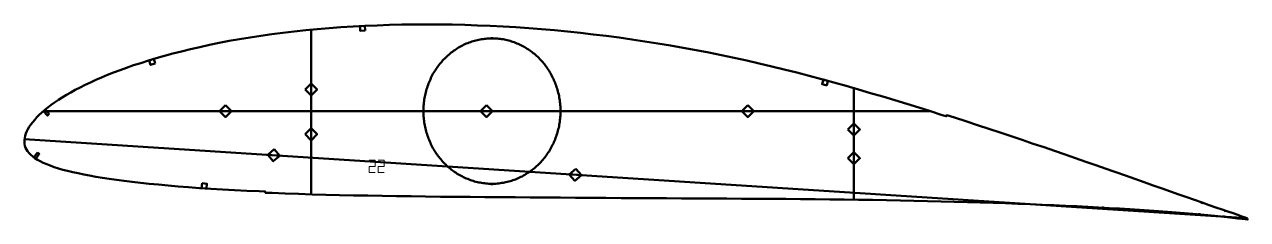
# Model space of a CAD drawing. Header units: metres. Extents: x 9 to 1023, y 110 to 272.
import ezdxf

# ---------------------------------------------------------------- set-up
doc = ezdxf.new("R2010")
doc.units = ezdxf.units.M
doc.layers.add('Layer', color=1, linetype='Continuous', lineweight=50)
doc.layers.add('NumLabel', color=1, linetype='Continuous', lineweight=15)

msp = doc.modelspace()

# ---------------------------------------------------------------- linework, layer by layer
at = {"layer": 'Layer', "color": 7}
for p, q in [((246.7, 130.9), (246.7, 267.6)), ((246.7, 211.8), (246.7, 223.8)), ((696.7, 126.5), (696.7, 219)), ((24.8, 200), (759.7, 200)), ((169.7, 200), (181.7, 200)), ((386.2, 200), (398.2, 200)), ((602.8, 200), (614.8, 200)), ((246.7, 174.7), (246.7, 186.7)), ((696.7, 178.7), (696.7, 190.7)), ((9.2, 176.6), (1022.5, 111)), ((209.8, 163.7), (221.8, 162.9)), ((696.7, 154.8), (696.7, 166.8)), ((459.8, 147.5), (471.8, 146.7))]:
    msp.add_line(p, q, dxfattribs=at)
at = {"layer": 'Layer'}
for p, q in [((396.7, 260.4), (396.7, 261.4)), ((339.9, 200), (338.9, 200)), ((453.5, 200), (454.5, 200)), ((909.9, 150.6), (909.6, 149.7)), ((396.7, 139.6), (396.7, 138.6)), ((985.4, 124.1), (985.1, 123.1)), ((903.6, 120.8), (903.5, 119.8)), ((983.4, 115.1), (983.3, 114.1)), ((1003.3, 113.2), (1003.2, 112.2)), ((1004.3, 117.5), (1003.9, 116.5))]:
    msp.add_line(p, q, dxfattribs=at)
for points in [[(1023, 110.9), (1021.3, 111.5), (1018.4, 112.5), (1015, 113.7), (1011.2, 115.1), (1006.8, 116.6), (1002.1, 118.2), (996.9, 120), (991.4, 122), (985.5, 124), (979.3, 126.2), (972.9, 128.5), (966.3, 130.8), (959.4, 133.2), (952.3, 135.7), (944.9, 138.3), (937.4, 141), (929.7, 143.7), (921.9, 146.4), (913.9, 149.2), (905.8, 152.1), (897.5, 155), (889.1, 157.9), (880.6, 160.9), (872, 163.8), (863.2, 166.9), (854.4, 169.9), (845.4, 172.9), (836.4, 176), (827.2, 179.1), (818, 182.2), (808.6, 185.3), (799.2, 188.4), (789.7, 191.5), (780.1, 194.6), (773.7, 196.6), (773.4, 195.7), (770.1, 196.7), (760.3, 199.8), (750.5, 202.9), (740.6, 205.9), (730.7, 209), (720.7, 212), (710.6, 215), (700.5, 217.9), (690.4, 220.9), (680.2, 223.7), (670, 226.5), (659.7, 229.3), (649.4, 231.9), (639.1, 234.6), (628.7, 237.1), (618.3, 239.6), (607.9, 242), (597.4, 244.3), (586.9, 246.5), (576.4, 248.6), (565.9, 250.7), (555.3, 252.6), (544.7, 254.5), (534.1, 256.2), (523.4, 257.9), (512.7, 259.5), (502.1, 261), (491.4, 262.4), (480.7, 263.7), (470, 264.9), (459.3, 266.1), (448.6, 267.1), (437.9, 268), (427.2, 268.8), (416.6, 269.6), (405.9, 270.2), (395.3, 270.7), (384.7, 271.2), (374.1, 271.5), (363.6, 271.8), (353.1, 271.9), (342.7, 272), (332.3, 271.9), (322, 271.8), (311.7, 271.5), (301.6, 271.2), (291.5, 270.8), (281.5, 270.2), (271.5, 269.6), (261.7, 268.9), (251.9, 268), (242.3, 267.1), (232.8, 266.1), (223.4, 265), (214.2, 263.8), (205.1, 262.5), (196.2, 261.1), (187.4, 259.7), (178.9, 258.2), (170.5, 256.6), (162.4, 254.9), (154.4, 253.1), (146.7, 251.4), (139.2, 249.5), (132, 247.7), (125.1, 245.8), (118.4, 243.9), (111.9, 241.9), (105.6, 239.9), (99.6, 238), (93.8, 236), (88.3, 234), (83, 232), (77.8, 230), (72.9, 227.9), (68.2, 225.9), (63.7, 223.8), (59.4, 221.7), (55.2, 219.7), (51.2, 217.6), (47.5, 215.5), (43.9, 213.4), (40.4, 211.3), (37.2, 209.3), (34.1, 207.2), (31.2, 205.1), (28.5, 203), (25.9, 201), (23.6, 198.9), (21.4, 196.9), (19.4, 194.9), (17.6, 192.8), (15.9, 190.8), (14.4, 188.8), (13.1, 186.9), (12, 185), (11.1, 183.2), (10.3, 181.3), (9.8, 179.5), (9.4, 177.7), (9.1, 175.9), (9.1, 174.3), (9.2, 172.7), (9.5, 171.1), (10, 169.6), (10.8, 168.1), (11.7, 166.6), (12.9, 165.1), (14.3, 163.6), (15.9, 162.2), (17.8, 160.9), (19.8, 159.6), (22.1, 158.3), (24.7, 157), (27.5, 155.8), (30.5, 154.7), (33.7, 153.5), (37.2, 152.4), (41, 151.3), (44.9, 150.3), (49.1, 149.3), (53.5, 148.3), (58.2, 147.3), (63.1, 146.4), (68.3, 145.4), (73.7, 144.5), (79.4, 143.7), (85.4, 142.8), (91.7, 142), (98.3, 141.2), (105.3, 140.4), (112.5, 139.6), (120.2, 138.9), (128.1, 138.2), (136.5, 137.5), (145.2, 136.8), (154.2, 136.1), (163.6, 135.5), (173.2, 134.9), (183.2, 134.4), (193.4, 133.9), (203.8, 133.4), (208.8, 133.2), (208.7, 132.2), (214.5, 132), (225.3, 131.5), (236.4, 131.2), (247.6, 130.8), (258.9, 130.5), (270.4, 130.2), (282, 130), (293.7, 129.8), (305.6, 129.6), (317.5, 129.4), (329.6, 129.3), (341.7, 129.1), (353.9, 128.9), (366.2, 128.8), (378.5, 128.7), (390.8, 128.6), (403.3, 128.5), (415.8, 128.4), (428.3, 128.3), (440.8, 128.2), (453.4, 128.1), (466, 128), (478.5, 127.9), (491.1, 127.9), (503.7, 127.8), (516.3, 127.8), (528.8, 127.7), (541.4, 127.6), (553.9, 127.5), (566.4, 127.4), (578.9, 127.4), (591.3, 127.3), (603.7, 127.2), (616, 127.1), (628.2, 127.1), (640.4, 127), (652.6, 126.9), (664.7, 126.8), (676.7, 126.7), (688.6, 126.6), (700.5, 126.4), (712.2, 126.2), (723.8, 126), (735.3, 125.7), (746.6, 125.5), (757.9, 125.3), (769, 125), (780, 124.7), (790.9, 124.4), (801.6, 124.1), (812.2, 123.8), (822.5, 123.4), (832.8, 123), (842.9, 122.6), (852.8, 122.2), (862.6, 121.8), (872.1, 121.4), (881.5, 121), (890.7, 120.5), (899.7, 120), (908.5, 119.5), (917.1, 119), (925.5, 118.5), (933.6, 118), (941.6, 117.4), (949.3, 116.9), (956.8, 116.3), (964.1, 115.7), (971, 115.2), (977.7, 114.6), (984.1, 114.1), (990.2, 113.5), (995.9, 113), (1001.2, 112.4), (1006.2, 111.9), (1010.7, 111.4), (1014.7, 110.9), (1018.3, 110.5), (1021.4, 110.1), (1023.2, 109.9)], [(453.5, 200), (453.5, 201.3), (453.5, 202.5), (453.4, 203.8), (453.3, 205.1), (453.2, 206.3), (453.1, 207.6), (452.9, 208.8), (452.7, 210.1), (452.5, 211.3), (452.3, 212.6), (452, 213.8), (451.7, 215.1), (451.4, 216.3), (451.1, 217.5), (450.7, 218.7), (450.3, 219.9), (449.9, 221.1), (449.5, 222.3), (449.1, 223.5), (448.6, 224.6), (448.1, 225.8), (447.6, 226.9), (447, 228), (446.4, 229.2), (445.9, 230.3), (445.2, 231.4), (444.6, 232.4), (444, 233.5), (443.3, 234.5), (442.6, 235.6), (441.9, 236.6), (441.2, 237.6), (440.4, 238.6), (439.6, 239.5), (438.8, 240.5), (438, 241.4), (437.2, 242.3), (436.3, 243.2), (435.5, 244.1), (434.6, 245), (433.7, 245.8), (432.8, 246.6), (431.9, 247.4), (430.9, 248.2), (430, 248.9), (429, 249.7), (428, 250.4), (427, 251.1), (426, 251.7), (424.9, 252.4), (423.9, 253), (422.8, 253.6), (421.8, 254.2), (420.7, 254.7), (419.6, 255.2), (418.5, 255.7), (417.4, 256.2), (416.3, 256.7), (415.2, 257.1), (414, 257.5), (412.9, 257.9), (411.7, 258.2), (410.6, 258.5), (409.4, 258.8), (408.3, 259.1), (407.1, 259.3), (405.9, 259.6), (404.7, 259.7), (403.5, 259.9), (402.4, 260.1), (401.2, 260.2), (400, 260.3), (398.8, 260.3), (397.6, 260.3), (396.4, 260.4), (395.2, 260.3), (394, 260.3), (392.8, 260.2), (391.6, 260.1), (390.4, 260), (389.3, 259.8), (388.1, 259.7), (386.9, 259.4), (385.7, 259.2), (384.6, 259), (383.4, 258.7), (382.2, 258.4), (381.1, 258), (379.9, 257.7), (378.8, 257.3), (377.7, 256.9), (376.6, 256.4), (375.4, 256), (374.3, 255.5), (373.2, 255), (372.2, 254.4), (371.1, 253.9), (370, 253.3), (369, 252.7), (367.9, 252.1), (366.9, 251.4), (365.9, 250.7), (364.9, 250), (363.9, 249.3), (363, 248.6), (362, 247.8), (361.1, 247), (360.1, 246.2), (359.2, 245.4), (358.4, 244.5), (357.5, 243.7), (356.6, 242.8), (355.8, 241.9), (355, 241), (354.2, 240), (353.4, 239.1), (352.6, 238.1), (351.9, 237.1), (351.2, 236.1), (350.5, 235.1), (349.8, 234), (349.1, 233), (348.5, 231.9), (347.8, 230.8), (347.2, 229.7), (346.7, 228.6), (346.1, 227.5), (345.6, 226.3), (345.1, 225.2), (344.6, 224), (344.1, 222.9), (343.7, 221.7), (343.3, 220.5), (342.9, 219.3), (342.5, 218.1), (342.1, 216.9), (341.8, 215.7), (341.5, 214.4), (341.3, 213.2), (341, 212), (340.8, 210.7), (340.6, 209.5), (340.4, 208.2), (340.3, 207), (340.1, 205.7), (340, 204.4), (340, 203.2), (339.9, 201.9), (339.9, 200.6), (339.9, 199.4), (339.9, 198.1), (340, 196.8), (340, 195.6), (340.1, 194.3), (340.3, 193), (340.4, 191.8), (340.6, 190.5), (340.8, 189.3), (341, 188), (341.3, 186.8), (341.5, 185.6), (341.8, 184.3), (342.1, 183.1), (342.5, 181.9), (342.9, 180.7), (343.3, 179.5), (343.7, 178.3), (344.1, 177.1), (344.6, 176), (345.1, 174.8), (345.6, 173.7), (346.1, 172.5), (346.7, 171.4), (347.2, 170.3), (347.8, 169.2), (348.5, 168.1), (349.1, 167), (349.8, 166), (350.5, 164.9), (351.2, 163.9), (351.9, 162.9), (352.6, 161.9), (353.4, 160.9), (354.2, 160), (355, 159), (355.8, 158.1), (356.6, 157.2), (357.5, 156.3), (358.4, 155.5), (359.2, 154.6), (360.1, 153.8), (361.1, 153), (362, 152.2), (363, 151.4), (363.9, 150.7), (364.9, 150), (365.9, 149.3), (366.9, 148.6), (367.9, 147.9), (369, 147.3), (370, 146.7), (371.1, 146.1), (372.2, 145.6), (373.2, 145), (374.3, 144.5), (375.4, 144), (376.6, 143.6), (377.7, 143.1), (378.8, 142.7), (379.9, 142.3), (381.1, 142), (382.2, 141.6), (383.4, 141.3), (384.6, 141), (385.7, 140.8), (386.9, 140.6), (388.1, 140.3), (389.3, 140.2), (390.4, 140), (391.6, 139.9), (392.8, 139.8), (394, 139.7), (395.2, 139.7), (396.4, 139.6), (397.6, 139.7), (398.8, 139.7), (400, 139.7), (401.2, 139.8), (402.4, 139.9), (403.5, 140.1), (404.7, 140.3), (405.9, 140.4), (407.1, 140.7), (408.3, 140.9), (409.4, 141.2), (410.6, 141.5), (411.7, 141.8), (412.9, 142.1), (414, 142.5), (415.2, 142.9), (416.3, 143.3), (417.4, 143.8), (418.5, 144.3), (419.6, 144.8), (420.7, 145.3), (421.8, 145.8), (422.8, 146.4), (423.9, 147), (424.9, 147.6), (426, 148.3), (427, 148.9), (428, 149.6), (429, 150.3), (430, 151.1), (430.9, 151.8), (431.9, 152.6), (432.8, 153.4), (433.7, 154.2), (434.6, 155), (435.5, 155.9), (436.3, 156.8), (437.2, 157.7), (438, 158.6), (438.8, 159.5), (439.6, 160.5), (440.4, 161.4), (441.2, 162.4), (441.9, 163.4), (442.6, 164.4), (443.3, 165.5), (444, 166.5), (444.6, 167.6), (445.2, 168.6), (445.9, 169.7), (446.4, 170.8), (447, 172), (447.6, 173.1), (448.1, 174.2), (448.6, 175.4), (449.1, 176.5), (449.5, 177.7), (449.9, 178.9), (450.3, 180.1), (450.7, 181.3), (451.1, 182.5), (451.4, 183.7), (451.7, 184.9), (452, 186.2), (452.3, 187.4), (452.5, 188.7), (452.7, 189.9), (452.9, 191.2), (453.1, 192.4), (453.2, 193.7), (453.3, 194.9), (453.4, 196.2), (453.5, 197.5), (453.5, 198.7), (453.5, 200)]]:
    msp.add_lwpolyline(points, close=True, dxfattribs=at)
for points in [[(291.5, 266.8), (287.5, 266.6), (287.3, 270.6), (291.3, 270.8), (291.5, 266.8)], [(117.5, 239.5), (113.7, 238.3), (112.5, 242.1), (116.4, 243.3), (117.5, 239.5)], [(674.3, 221.2), (670.4, 222.3), (671.5, 226.1), (675.3, 225.1), (674.3, 221.2)], [(241.7, 217.8), (246.7, 222.8), (251.7, 217.8), (246.7, 212.8), (241.7, 217.8)], [(175.7, 205), (180.7, 200), (175.7, 195), (170.7, 200), (175.7, 205)], [(392.2, 205), (397.2, 200), (392.2, 195), (387.2, 200), (392.2, 205)], [(608.8, 205), (613.8, 200), (608.8, 195), (603.8, 200), (608.8, 205)], [(29.6, 197.6), (28.1, 196.3), (24.8, 200), (26.3, 201.3), (29.6, 197.6)], [(241.7, 180.7), (246.7, 185.7), (251.7, 180.7), (246.7, 175.7), (241.7, 180.7)], [(691.7, 184.7), (696.7, 189.7), (701.7, 184.7), (696.7, 179.7), (691.7, 184.7)], [(19.8, 165.6), (21.4, 164.4), (18.5, 160.4), (16.9, 161.5), (19.8, 165.6)], [(216.1, 168.3), (220.8, 162.9), (215.4, 158.3), (210.8, 163.6), (216.1, 168.3)], [(691.7, 160.8), (696.7, 165.8), (701.7, 160.8), (696.7, 155.8), (691.7, 160.8)], [(466.2, 152.1), (470.8, 146.8), (465.5, 142.1), (460.8, 147.4), (466.2, 152.1)], [(156.3, 140), (160.3, 139.7), (160, 135.8), (156, 136), (156.3, 140)]]:
    msp.add_lwpolyline(points, dxfattribs=at)
at = {"layer": 'NumLabel', "color": 1}
for points in [[(294.9, 159.1), (299.9, 159.1), (299.9, 154.1), (294.9, 154.1), (294.9, 149.1), (299.9, 149.1)], [(302.4, 159.1), (307.4, 159.1), (307.4, 154.1), (302.4, 154.1), (302.4, 149.1), (307.4, 149.1)]]:
    msp.add_lwpolyline(points, dxfattribs=at)

doc.saveas('drawing.dxf')
